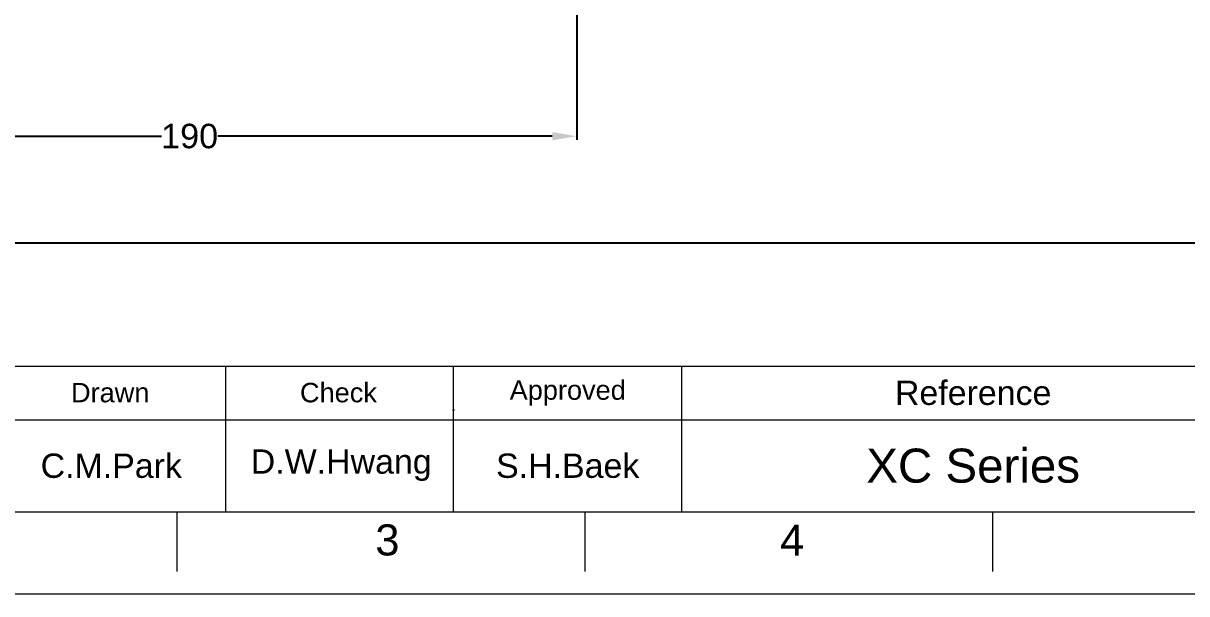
# Model space of a CAD drawing. Header units: millimetres. Extents: x 14071 to 14912, y -87 to 508.
# Drawn here: x 14253.5 to 14539.1, y -87 to 52.9 of the extents above; entities that cross this region are included whole.
import ezdxf

# ---------------------------------------------------------------- set-up
doc = ezdxf.new("R2010")
doc.units = ezdxf.units.MM
doc.layers.add('DIM', color=3, linetype='Continuous', lineweight=9)
doc.layers.add('FORM', color=7, linetype='Continuous', lineweight=13)
doc.layers.add('TEXT', color=2, linetype='Continuous')
doc.layers.add('벽', color=2, linetype='Continuous')
doc.styles.get("Standard").update_dxf_attribs({"font": 'arial.ttf'})
doc.dimstyles.new('겸용-샤워욕조용1', dxfattribs={"dimscale": 0.6, "dimtxt": 10, "dimasz": 10, "dimexe": 1.5, "dimexo": 1.5, "dimgap": 1, "dimtad": 0, "dimtih": 1, "dimtoh": 1, "dimdec": 1, "dimdsep": 46, "dimtxsty": 'Standard', "dimcen": 2.5, "dimclrd": 5, "dimclre": 5, "dimclrt": 5, "dimadec": 1, "dimazin": 2, "dimtfac": 1, "dimtdec": 1, "dimtmove": 0, "dimatfit": 3, "dimfxl": 1.25, "dimarcsym": 0})

# ---------------------------------------------------------------- blocks, each defined once
blk = doc.blocks.new('*D3')
at = {"layer": 'Defpoints', "color": 0, "transparency": 16777216}
for p in [(14199.33, 178.21), (14389.33, 178.21), (14389.33, 25.22)]:
    blk.add_point(p, dxfattribs=at)
at = {"layer": 'DIM', "color": 5, "lineweight": -2, "transparency": 16777216}
for p, q in [((14199.33, 177.31), (14199.33, 24.32)), ((14389.33, 177.31), (14389.33, 24.32)), ((14205.33, 25.22), (14287.4, 25.22)), ((14383.33, 25.22), (14301.27, 25.22))]:
    blk.add_line(p, q, dxfattribs=at)
at = {"layer": 'DIM', "color": 5, "transparency": 16777216}
for points in [[(14205.33, 26.22), (14205.33, 24.22), (14199.33, 25.22)], [(14383.33, 26.22), (14383.33, 24.22), (14389.33, 25.22)]]:
    blk.add_solid(points, dxfattribs=at)
at = {"layer": 'DIM', "color": 5, "transparency": 16777216, "insert": (14294.33, 25.22), "char_height": 6, "attachment_point": 5}
blk.add_mtext('190', dxfattribs=at)

msp = doc.modelspace()

# ---------------------------------------------------------------- linework, layer by layer
at = {"layer": 'FORM'}
for p, q in [((14247.08, -31.18), (14891.9, -31.18)), ((14303.1, -31.18), (14303.1, -66.94)), ((14359.12, -66.94), (14359.12, -31.18)), ((14415.14, -66.94), (14415.14, -31.18)), ((14191.06, -44.29), (14748.87, -44.29))]:
    msp.add_line(p, q, dxfattribs=at)
at = {"layer": 'FORM', "color": 7, "linetype": 'Continuous'}
for p, q in [((14891.9, -66.94), (14090.94, -66.94)), ((14291.18, -66.94), (14291.18, -81.49)), ((14391.3, -66.94), (14391.3, -81.49)), ((14491.42, -66.94), (14491.42, -81.49)), ((14070.92, -86.96), (14911.92, -86.96))]:
    msp.add_line(p, q, dxfattribs=at)
at = {"layer": 'TEXT'}
msp.add_point((14359.12, -41.91), dxfattribs=at)
at = {"layer": '벽'}
msp.add_line((14150.55, -0.91), (14815.26, -0.91), dxfattribs=at)

# ---------------------------------------------------------------- texts
at = {"layer": 'FORM', "char_height": 7.63, "attachment_point": 5}
for s, insert in [('3', (14342.87, -73.82)), ('4', (14442.21, -73.82))]:
    msp.add_mtext_dynamic_manual_height_columns(s, width=50.0595, gutter_width=12.51, heights=[0], dxfattribs=dict(at, insert=insert))
at = {"layer": 'TEXT', "attachment_point": 5}
for s, width, insert, char_height in [('Drawn', 56.019, (14274.83, -37.68), 4.768), ('Check', 56.019, (14330.85, -37.68), 4.768), ('Approved', 56.019, (14387.13, -37.74), 4.768), ('Reference', 143.0272, (14486.65, -37.74), 5.959), ('XC Series', 143.0272, (14486.65, -55.62), 8.343), ('C.M.Park', 56.019, (14275.09, -55.62), 5.959), ('D.W.Hwang', 56.019, (14331.53, -55.45), 5.959), ('S.H.Baek', 56.019, (14387.13, -55.62), 5.959)]:
    msp.add_mtext_dynamic_manual_height_columns(s, width=width, gutter_width=29.8, heights=[0], dxfattribs=dict(at, insert=insert, char_height=char_height))

# ---------------------------------------------------------------- dimensions: what is measured, and where the dimension line sits
at = {"layer": 'DIM', "color": 1}
dim = msp.add_linear_dim(base=(14389.33, 25.22), p1=(14199.33, 178.21), p2=(14389.33, 178.21), dimstyle='겸용-샤워욕조용1', dxfattribs=at)
dim.commit()
dim.dimension.update_dxf_attribs({"geometry": '*D3', "text_midpoint": (14294.33, 25.22)})

doc.saveas('drawing.dxf')
